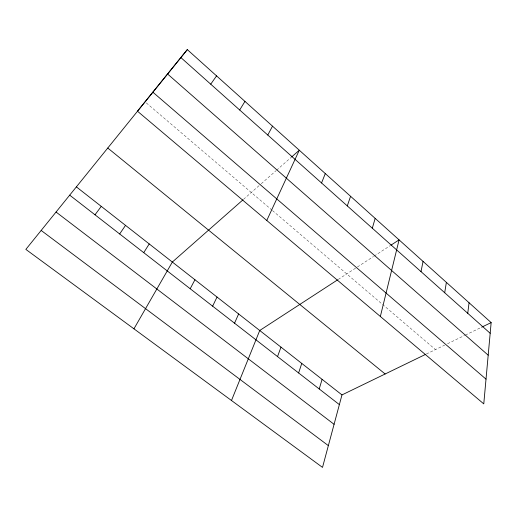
<?xml version="1.0" encoding="UTF-8"?>
<svg xmlns="http://www.w3.org/2000/svg" width="517" height="517" viewBox="0 0 517 517"><rect width="100%" height="100%" fill="white"/><g stroke="black" fill="none" stroke-linecap="round" stroke-linejoin="round"><path stroke-width="0.39" stroke-dasharray="2.58 1.94" d="M243.539 199.323L260.665 184.239M261.253 183.722L275.988 170.746M276.576 170.222L290.89 157.607M338.234 279.438L356.73 267.418M357.396 266.985L373.442 256.548M374.108 256.115L390.283 245.594M426.363 354.003L444.691 345.117M447.528 343.74L464.621 335.449M465.332 335.106L481.812 327.119M146.292 102.902L271.877 210.031M272.478 210.548L435.463 349.589"/><path stroke-width="0.78" d="M491.15 322.589L483.77 403.88L137.457 111.187L187.309 49.606L491.15 322.589L481.812 327.119M467.749 313.296L469.061 302.742M444.698 292.751L446.371 282.36M421.006 271.625L423.055 261.408M380.35 316.475L399.085 239.875L390.962 245.155M425.665 354.339L341.976 394.917L322.511 467.394L25.85 249.394L187.309 49.606M372.305 228.217L375.168 218.387M319.222 388.965L322.097 379.349M298.613 372.957L301.773 363.425M347.288 205.915L350.584 196.298M277.532 356.581L280.99 347.146M321.548 182.973L325.296 173.583M231.487 400.507L259.728 330.492L337.582 279.865M234.544 323.19L238.621 313.961M266.772 220.481L299.291 150.214L291.491 157.084M212.629 306.167L217.03 297.049M190.198 288.745L194.948 279.749M267.78 135.04L272.517 126.161M133.942 328.825L172.342 262.048L242.945 199.853M239.681 109.992L244.961 101.397M143.739 252.658L149.213 243.927M119.666 233.962L125.521 225.373M210.723 84.181L216.565 75.889M94.999 214.801L101.267 206.373M41.179 230.453L328.36 445.635M56.069 212.048L334.085 424.315M69.724 195.167L339.372 404.617M76.413 186.902L341.976 394.917M107.794 148.049L385.146 373.985M152.845 92.175L486.012 379.142M167.566 73.989L488.19 355.185M180.866 57.561L490.181 333.291"/></g></svg>
